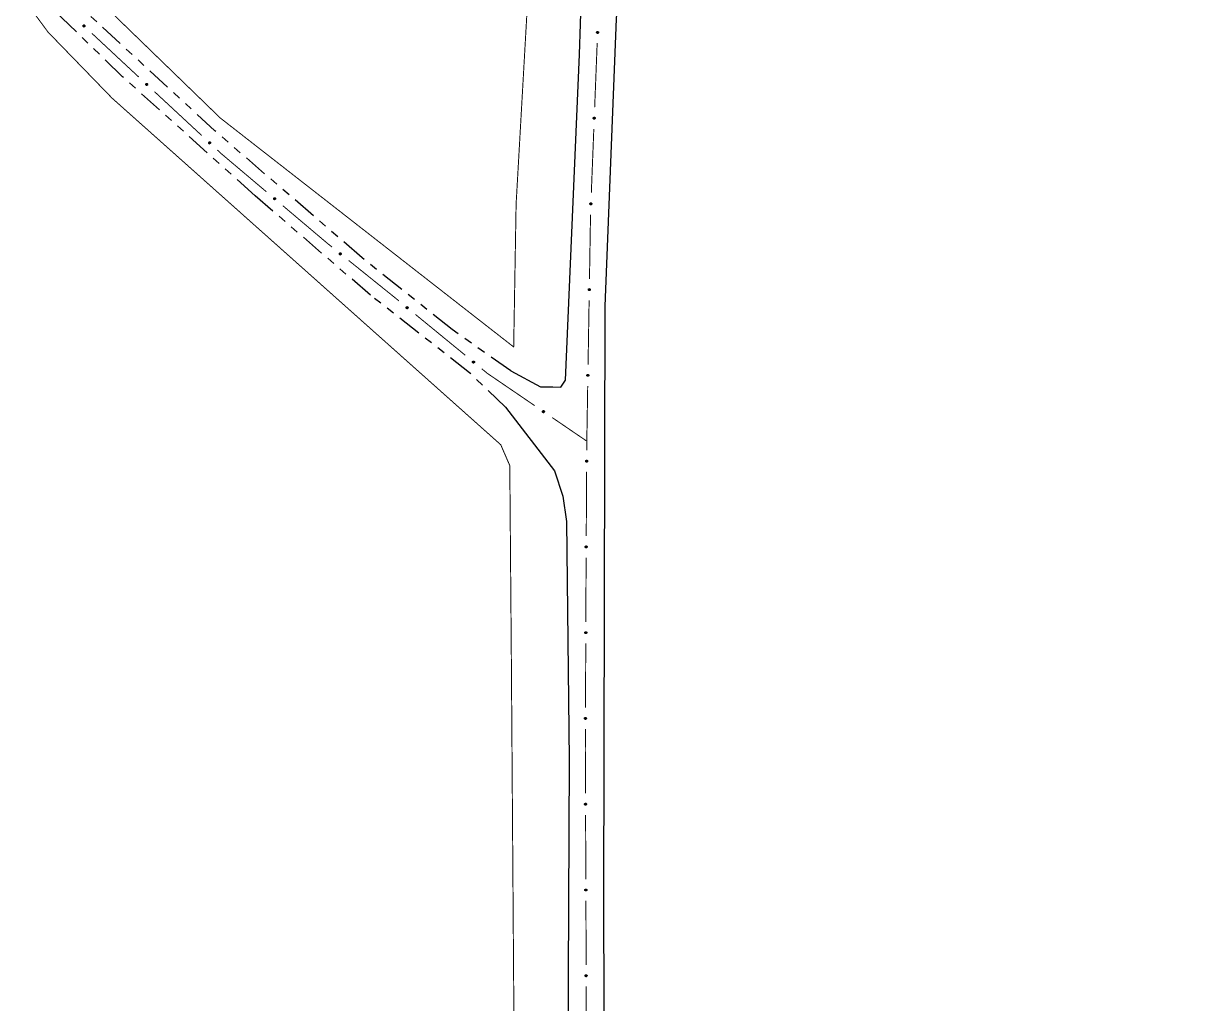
# Model space of a CAD drawing. Extents: x 210853 to 212686, y 4878863 to 4882037.
# Drawn here: x 211901.3 to 212121.4, y 4881451.7 to 4881634.5 of the extents above; entities that cross this region are included whole.
import ezdxf

# ---------------------------------------------------------------- set-up
doc = ezdxf.new("R2010")
doc.units = 0
doc.header["$LTSCALE"] = 1.5
doc.header["$MEASUREMENT"] = 0
doc.linetypes.add('TRACO_12', pattern=[2.5, 2, -0.5])
doc.linetypes.add('TRACO_25', pattern=[8, 3, -1, 1, -1, 1, -1])
for name, color, linetype in [('RU-QUADRA', 210, 'CONTINUOUS'), ('SV-EIXO-ROD-ESTR', 7, 'CONTINUOUS'), ('SV-EIXO-RUA-N-PAV', 6, 'CONTINUOUS'), ('SV-EST-MUNIC-PAV', 20, 'CONTINUOUS'), ('SV-RUA-NAO-PAV', 7, 'CONTINUOUS')]:
    doc.layers.add(name, color=color, linetype=linetype)

msp = doc.modelspace()

# ---------------------------------------------------------------- linework, layer by layer
at = {"layer": 'RU-QUADRA', "linetype": 'TRACO_12', "const_width": 0.18, "flags": 128}
for points in [[(211938.040447, 4881616.841985), (211909.101371, 4881644.892549), (211896.298201, 4881661.302905), (211887.105166, 4881677.056229), (211855.795304, 4881743.918492), (211840.766985, 4881770.250646), (211829.042547, 4881782.413093), (211796.56134, 4881799.518787), (211787.859163, 4881804.118277), (211761.860916, 4881814.131941), (211757.982634, 4881816.19453), (211755.055815, 4881822.733661), (211755.337559, 4881829.649504), (211757.583675, 4881836.095755), (211763.075715, 4881844.567215), (211775.288366, 4881855.091444), (211804.913705, 4881880.424348), (211812.000153, 4881884.236307), (211824.112036, 4881885.859577), (211845.957851, 4881886.69156), (211868.894857, 4881883.853992), (211898.925783, 4881887.164488), (211958.538325, 4881901.314248), (211972.095915, 4881904.953767), (211989.691742, 4881909.176004), (211992.26994, 4881909.86503), (211996.289828, 4881910.929118), (211999.895903, 4881912.052322), (212003.501979, 4881912.879946), (212005.334575, 4881913.471106), (212007.403635, 4881914.062266), (212013.298885, 4881913.355358), (212024.140872, 4881915.950444), (212029.571646, 4881917.771086), (212037.499362, 4881919.898034), (212045.807998, 4881920.913495), (212053.749957, 4881921.983536), (212061.488613, 4881924.301042), (212070.563712, 4881926.120431), (212077.683885, 4881928.322658), (212080.735696, 4881929.919618), (212091.116892, 4881932.382088), (212099.871197, 4881936.966559), (212107.388792, 4881940.695444), (212113.680447, 4881943.198387), (212117.979208, 4881944.964322), (212124.416353, 4881944.864802), (212131.653379, 4881944.936138), (212143.358886, 4881944.833052), (212151.194314, 4881944.804189), (212159.379842, 4881944.617676), (212167.996692, 4881944.497136), (212178.323015, 4881945.238411), (212185.411437, 4881947.207371), (212196.45175, 4881951.257971), (212205.598484, 4881954.594343), (212213.02612, 4881959.832053), (212219.333807, 4881966.657159), (212222.929978, 4881973.84435), (212223.921172, 4881980.5812), (212223.655309, 4881986.066064), (212227.91974, 4881986.079402), (212234.069042, 4881983.585455), (212244.556935, 4881982.310761), (212250.825132, 4881982.194496), (212257.429529, 4881983.867298), (212265.120265, 4881985.882759), (212271.566442, 4881988.59768), (212277.914707, 4881990.905975), (212284.11828, 4881993.104514), (212290.172599, 4881993.791839), (212298.602956, 4881993.599746), (212305.391618, 4881993.445061), (212309.565581, 4881993.349954), (212317.717767, 4881992.253271), (212327.037966, 4881990.878771), (212335.390158, 4881990.612964), (212344.038101, 4881989.846575), (212354.244637, 4881989.846585), (212362.996925, 4881990.519828), (212369.704986, 4881990.855231), (212380.805092, 4881991.864331), (212387.278759, 4881992.54577), (212395.364504, 4881994.2303), (212403.648517, 4881995.555742), (212409.209712, 4881996.229827), (212414.234016, 4881997.234687), (212419.55734, 4881997.900103), (212425.514085, 4881998.892894), (212431.629303, 4881999.232628), (212439.515391, 4882001.289868), (212446.180024, 4882002.983756), (212454.613044, 4882004.415229), (212460.751302, 4882006.838383), (212466.495553, 4882008.026347), (212473.998055, 4882009.864243), (212480.225483, 4882011.394711), (212490.814665, 4882013.903973), (212491.936761, 4882008.063335), (212416.43767, 4881978.346072), (212323.307734, 4881941.758416), (212254.60891, 4881915.359829), (212185.145907, 4881886.129782), (212171.999832, 4881877.482863), (212151.666385, 4881862.777175), (212115.521942, 4881828.839499), (212052.713438, 4881768.919899), (212019.216186, 4881731.54824), (212008.048862, 4881712.035512), (211999.94218, 4881680.857631), (211996.245964, 4881654.552287), (211993.203097, 4881600.817897), (211992.748435, 4881574.13881)], [(211993.595317, 4881362.850405), (211993.20969, 4881390.443451), (211992.318228, 4881515.446825), (211992.021992, 4881552.014118), (211990.335073, 4881555.901034), (211917.849797, 4881620.552755), (211905.908396, 4881632.870849), (211888.168803, 4881656.969919), (211853.792007, 4881725.021629), (211838.879896, 4881754.274979), (211824.777307, 4881771.814509), (211807.39159, 4881783.4812), (211768.397056, 4881802.487556), (211764.903734, 4881803.187932), (211760.590833, 4881802.215605), (211755.955783, 4881800.147923), (211753.056957, 4881797.414236), (211749.663849, 4881788.89495), (211748.800435, 4881776.169663), (211750.708662, 4881758.883001), (211752.643088, 4881740.546158), (211752.62195, 4881718.655296), (211750.191037, 4881699.009959), (211744.154589, 4881672.666493), (211732.623528, 4881649.238605), (211733.868601, 4881645.711618), (211758.104763, 4881610.897926), (211808.05624, 4881520.495041), (211878.37206, 4881394.317101), (211881.952836, 4881387.996766), (211896.524163, 4881362.853875), (211925.657586, 4881312.584022), (211994.345879, 4881189.473295), (211996.019624, 4881189.382268), (211994.98566, 4881263.366221), (211994.00257, 4881333.709914)]]:
    msp.add_lwpolyline(points, close=True, dxfattribs=at)
at = {"layer": 'SV-EIXO-ROD-ESTR'}
for points in [[(212008.282824, 4881632.672087), (212008.249113, 4881632.707521), (212008.227385, 4881632.744868), (212008.218228, 4881632.781234), (212008.218516, 4881632.815479), (212008.222756, 4881632.85048), (212008.234817, 4881632.884825), (212008.256647, 4881632.919979), (212008.291954, 4881632.954046), (212008.331676, 4881632.97379), (212008.366848, 4881632.984674), (212008.402573, 4881632.98643), (212008.436506, 4881632.981741), (212008.471768, 4881632.968033), (212008.507177, 4881632.945563), (212008.540574, 4881632.909231), (212008.561624, 4881632.872471), (212008.569557, 4881632.837064), (212008.571095, 4881632.801137), (212008.566338, 4881632.765455), (212008.554304, 4881632.731809), (212008.531616, 4881632.696198), (212008.495319, 4881632.663711), (212008.458895, 4881632.642298), (212008.423609, 4881632.633869), (212008.388204, 4881632.633152), (212008.353047, 4881632.636978), (212008.318017, 4881632.647664), (212008.282824, 4881632.672087)], [(212007.657895, 4881616.684296), (212007.624183, 4881616.71973), (212007.602455, 4881616.757077), (212007.593298, 4881616.793443), (212007.593586, 4881616.827687), (212007.597826, 4881616.862689), (212007.609887, 4881616.897034), (212007.631717, 4881616.932188), (212007.667024, 4881616.966255), (212007.706746, 4881616.985998), (212007.741918, 4881616.996883), (212007.777644, 4881616.998639), (212007.811576, 4881616.99395), (212007.846838, 4881616.980242), (212007.882247, 4881616.957772), (212007.915644, 4881616.92144), (212007.936694, 4881616.88468), (212007.944627, 4881616.849273), (212007.946165, 4881616.813345), (212007.941408, 4881616.777664), (212007.929374, 4881616.744018), (212007.906686, 4881616.708407), (212007.87039, 4881616.67592), (212007.833965, 4881616.654507), (212007.798679, 4881616.646078), (212007.763274, 4881616.645361), (212007.728117, 4881616.649187), (212007.693087, 4881616.659873), (212007.657895, 4881616.684296)], [(212007.032965, 4881600.696505), (212006.999253, 4881600.731939), (212006.977525, 4881600.769286), (212006.968368, 4881600.805652), (212006.968656, 4881600.839896), (212006.972896, 4881600.874898), (212006.984957, 4881600.909243), (212007.006787, 4881600.944397), (212007.042094, 4881600.978464), (212007.081816, 4881600.998207), (212007.116988, 4881601.009092), (212007.152714, 4881601.010848), (212007.186646, 4881601.006159), (212007.221908, 4881600.992451), (212007.257317, 4881600.969981), (212007.290714, 4881600.933649), (212007.311764, 4881600.896889), (212007.319697, 4881600.861482), (212007.321235, 4881600.825554), (212007.316478, 4881600.789873), (212007.304444, 4881600.756227), (212007.281756, 4881600.720616), (212007.24546, 4881600.688129), (212007.209035, 4881600.666716), (212007.173749, 4881600.658287), (212007.138344, 4881600.65757), (212007.103187, 4881600.661396), (212007.068158, 4881600.672082), (212007.032965, 4881600.696505)], [(212006.738744, 4881584.697041), (212006.704239, 4881584.731703), (212006.681672, 4881584.768549), (212006.671695, 4881584.804698), (212006.671208, 4881584.838941), (212006.674655, 4881584.874029), (212006.685936, 4881584.908638), (212006.706965, 4881584.944277), (212006.741493, 4881584.979134), (212006.780758, 4881584.999771), (212006.815674, 4881585.011449), (212006.851351, 4881585.014012), (212006.885381, 4881585.010092), (212006.920944, 4881584.997185), (212006.956853, 4881584.975522), (212006.991062, 4881584.939955), (212007.012939, 4881584.90368), (212007.021671, 4881584.868462), (212007.024021, 4881584.832578), (212007.020072, 4881584.796798), (212007.008803, 4881584.762889), (212006.986926, 4881584.726774), (212006.951374, 4881584.693474), (212006.915443, 4881584.671242), (212006.880357, 4881584.662018), (212006.844977, 4881584.660499), (212006.809742, 4881584.663529), (212006.77448, 4881584.67342), (212006.738744, 4881584.697041)], [(212006.475621, 4881568.699205), (212006.441117, 4881568.733867), (212006.418549, 4881568.770713), (212006.408573, 4881568.806862), (212006.408086, 4881568.841105), (212006.411533, 4881568.876193), (212006.422814, 4881568.910802), (212006.443843, 4881568.946441), (212006.478371, 4881568.981298), (212006.517635, 4881569.001935), (212006.552552, 4881569.013612), (212006.588229, 4881569.016176), (212006.622259, 4881569.012256), (212006.657822, 4881568.999349), (212006.69373, 4881568.977686), (212006.72794, 4881568.942118), (212006.749816, 4881568.905844), (212006.758548, 4881568.870625), (212006.760899, 4881568.834742), (212006.75695, 4881568.798962), (212006.745681, 4881568.765053), (212006.723804, 4881568.728938), (212006.688251, 4881568.695638), (212006.652321, 4881568.673406), (212006.617234, 4881568.664181), (212006.581855, 4881568.662663), (212006.54662, 4881568.665693), (212006.511358, 4881568.675584), (212006.475621, 4881568.699205)], [(212006.255995, 4881552.699746), (212006.221136, 4881552.734052), (212006.198191, 4881552.770664), (212006.187843, 4881552.806708), (212006.187005, 4881552.840944), (212006.190092, 4881552.876066), (212006.201016, 4881552.910789), (212006.221678, 4881552.946642), (212006.255846, 4881552.981852), (212006.294897, 4881553.002891), (212006.329691, 4881553.014927), (212006.36534, 4881553.017857), (212006.399409, 4881553.014286), (212006.435102, 4881553.001746), (212006.471231, 4881552.980452), (212006.505805, 4881552.945238), (212006.528053, 4881552.90919), (212006.537146, 4881552.874064), (212006.539865, 4881552.838206), (212006.536283, 4881552.802388), (212006.525363, 4881552.768364), (212006.503859, 4881552.732026), (212006.46865, 4881552.698363), (212006.43295, 4881552.675763), (212006.39796, 4881552.666179), (212006.362598, 4881552.664297), (212006.327334, 4881552.666965), (212006.291972, 4881552.676493), (212006.255995, 4881552.699746)], [(212006.157231, 4881536.700051), (212006.122372, 4881536.734356), (212006.099428, 4881536.770969), (212006.08908, 4881536.807013), (212006.088241, 4881536.841249), (212006.091328, 4881536.876371), (212006.102253, 4881536.911094), (212006.122914, 4881536.946947), (212006.157082, 4881536.982157), (212006.196133, 4881537.003196), (212006.230928, 4881537.015232), (212006.266577, 4881537.018162), (212006.300645, 4881537.014591), (212006.336339, 4881537.002051), (212006.372468, 4881536.980757), (212006.407041, 4881536.945543), (212006.429289, 4881536.909495), (212006.438382, 4881536.874368), (212006.441101, 4881536.838511), (212006.43752, 4881536.802692), (212006.4266, 4881536.768669), (212006.405095, 4881536.732331), (212006.369887, 4881536.698668), (212006.334186, 4881536.676068), (212006.299196, 4881536.666484), (212006.263834, 4881536.664602), (212006.22857, 4881536.66727), (212006.193208, 4881536.676798), (212006.157231, 4881536.700051)], [(212006.088766, 4881520.699958), (212006.053831, 4881520.734186), (212006.030805, 4881520.770747), (212006.020378, 4881520.806769), (212006.019463, 4881520.841003), (212006.022472, 4881520.876131), (212006.033319, 4881520.910878), (212006.053901, 4881520.946777), (212006.087991, 4881520.982063), (212006.126995, 4881521.003189), (212006.161763, 4881521.015302), (212006.197405, 4881521.018311), (212006.231482, 4881521.014816), (212006.267203, 4881521.002355), (212006.303379, 4881520.981141), (212006.33803, 4881520.946004), (212006.360358, 4881520.910006), (212006.36953, 4881520.874899), (212006.372328, 4881520.839048), (212006.368826, 4881520.803221), (212006.357982, 4881520.769174), (212006.336558, 4881520.732788), (212006.301424, 4881520.699047), (212006.265774, 4881520.676368), (212006.230806, 4881520.666706), (212006.195448, 4881520.664746), (212006.160178, 4881520.667335), (212006.124795, 4881520.676785), (212006.088766, 4881520.699958)], [(212006.025525, 4881504.700083), (212005.99059, 4881504.734311), (212005.967565, 4881504.770872), (212005.957137, 4881504.806894), (212005.956222, 4881504.841128), (212005.959231, 4881504.876256), (212005.970079, 4881504.911003), (212005.990661, 4881504.946902), (212006.02475, 4881504.982188), (212006.063754, 4881505.003314), (212006.098522, 4881505.015426), (212006.134165, 4881505.018436), (212006.168241, 4881505.014941), (212006.203962, 4881505.00248), (212006.240138, 4881504.981266), (212006.27479, 4881504.946129), (212006.297118, 4881504.910131), (212006.306289, 4881504.875024), (212006.309087, 4881504.839173), (212006.305586, 4881504.803346), (212006.294741, 4881504.769299), (212006.273317, 4881504.732913), (212006.238183, 4881504.699172), (212006.202534, 4881504.676493), (212006.167565, 4881504.666831), (212006.132207, 4881504.664871), (212006.096937, 4881504.66746), (212006.061554, 4881504.67691), (212006.025525, 4881504.700083)], [(212006.042123, 4881488.699352), (212006.006925, 4881488.73331), (212005.983619, 4881488.769693), (212005.972914, 4881488.805633), (212005.971736, 4881488.839859), (212005.974474, 4881488.87501), (212005.985054, 4881488.90984), (212006.005359, 4881488.945896), (212006.039176, 4881488.981443), (212006.078016, 4881489.002868), (212006.11269, 4881489.015248), (212006.148308, 4881489.018532), (212006.18241, 4881489.0153), (212006.218226, 4881489.003114), (212006.254565, 4881488.98218), (212006.289486, 4881488.94731), (212006.31209, 4881488.911484), (212006.321531, 4881488.87645), (212006.324605, 4881488.840621), (212006.32138, 4881488.804769), (212006.310797, 4881488.770639), (212006.289654, 4881488.734089), (212006.254781, 4881488.700078), (212006.219307, 4881488.677125), (212006.184414, 4881488.667195), (212006.149072, 4881488.664962), (212006.113783, 4881488.66728), (212006.078329, 4881488.676457), (212006.042123, 4881488.699352)], [(212006.102047, 4881472.699464), (212006.06685, 4881472.733423), (212006.043543, 4881472.769805), (212006.032839, 4881472.805746), (212006.03166, 4881472.839971), (212006.034399, 4881472.875122), (212006.044978, 4881472.909952), (212006.065284, 4881472.946008), (212006.099101, 4881472.981555), (212006.137941, 4881473.002981), (212006.172615, 4881473.015361), (212006.208232, 4881473.018644), (212006.242335, 4881473.015412), (212006.278151, 4881473.003226), (212006.314489, 4881472.982292), (212006.34941, 4881472.947422), (212006.372015, 4881472.911597), (212006.381456, 4881472.876562), (212006.38453, 4881472.840733), (212006.381304, 4881472.804881), (212006.370722, 4881472.770751), (212006.349579, 4881472.734201), (212006.314706, 4881472.700191), (212006.279232, 4881472.677238), (212006.244339, 4881472.667307), (212006.208997, 4881472.665074), (212006.173708, 4881472.667392), (212006.138253, 4881472.67657), (212006.102047, 4881472.699464)], [(212006.142707, 4881456.699953), (212006.107637, 4881456.734043), (212006.084467, 4881456.770513), (212006.073897, 4881456.806493), (212006.072847, 4881456.840723), (212006.075717, 4881456.875863), (212006.086427, 4881456.910653), (212006.106867, 4881456.946633), (212006.140817, 4881456.982053), (212006.179737, 4881457.003333), (212006.214457, 4881457.015583), (212006.250087, 4881457.018733), (212006.284177, 4881457.015373), (212006.319947, 4881457.003053), (212006.356207, 4881456.981983), (212006.390997, 4881456.946983), (212006.413467, 4881456.911073), (212006.422777, 4881456.876003), (212006.425717, 4881456.840163), (212006.422357, 4881456.804323), (212006.411647, 4881456.770233), (212006.390367, 4881456.733763), (212006.355367, 4881456.699883), (212006.319807, 4881456.677063), (212006.284877, 4881456.667263), (212006.249527, 4881456.665163), (212006.214247, 4881456.667613), (212006.178827, 4881456.676923), (212006.142707, 4881456.699953)]]:
    msp.add_lwpolyline(points, close=True, dxfattribs=at)
for points in [[(212008.249113, 4881632.707521), (212008.234817, 4881632.884825)], [(212008.265246, 4881632.692134), (212008.245864, 4881632.894996)], [(212008.282824, 4881632.672087), (212008.256647, 4881632.919979)], [(212008.302251, 4881632.660646), (212008.276043, 4881632.933417)], [(212008.318017, 4881632.647664), (212008.291954, 4881632.954046)], [(212008.335858, 4881632.647042), (212008.311195, 4881632.959355)], [(212008.353047, 4881632.636978), (212008.331676, 4881632.97379)], [(212008.369679, 4881632.638892), (212008.347286, 4881632.974331)], [(212008.388204, 4881632.633152), (212008.366848, 4881632.984674)], [(212008.406439, 4881632.63609), (212008.387253, 4881632.983693)], [(212008.423609, 4881632.633869), (212008.402573, 4881632.98643)], [(212008.442156, 4881632.641521), (212008.419923, 4881632.98105)], [(212008.458895, 4881632.642298), (212008.436506, 4881632.981741)], [(212008.478193, 4881632.655134), (212008.455001, 4881632.97012)], [(212008.495319, 4881632.663711), (212008.471768, 4881632.968033)], [(212008.512089, 4881632.683851), (212008.489865, 4881632.953736)], [(212008.531616, 4881632.696198), (212008.507177, 4881632.945563)], [(212008.540798, 4881632.7196), (212008.524036, 4881632.919627)], [(212008.554304, 4881632.731809), (212008.540574, 4881632.909231)], [(212008.559855, 4881632.752994), (212008.551337, 4881632.884421)], [(212008.566338, 4881632.765455), (212008.561624, 4881632.872471)], [(212008.227385, 4881632.744868), (212008.222756, 4881632.85048)], [(212008.236635, 4881632.728758), (212008.229427, 4881632.858768)], [(212007.602455, 4881616.757077), (212007.597826, 4881616.862689)], [(212007.611705, 4881616.740966), (212007.604497, 4881616.870977)], [(212007.624183, 4881616.71973), (212007.609887, 4881616.897034)], [(212007.640316, 4881616.704343), (212007.620934, 4881616.907205)], [(212007.657895, 4881616.684296), (212007.631717, 4881616.932188)], [(212007.677321, 4881616.672855), (212007.651113, 4881616.945626)], [(212007.693087, 4881616.659873), (212007.667024, 4881616.966255)], [(212007.710928, 4881616.659251), (212007.686266, 4881616.971564)], [(212007.728117, 4881616.649187), (212007.706746, 4881616.985998)], [(212007.744749, 4881616.651101), (212007.722356, 4881616.98654)], [(212007.763274, 4881616.645361), (212007.741918, 4881616.996883)], [(212007.781509, 4881616.648299), (212007.762323, 4881616.995902)], [(212007.798679, 4881616.646078), (212007.777644, 4881616.998639)], [(212007.817226, 4881616.65373), (212007.794993, 4881616.993259)], [(212007.833965, 4881616.654507), (212007.811576, 4881616.99395)], [(212007.853263, 4881616.667343), (212007.830071, 4881616.982329)], [(212007.87039, 4881616.67592), (212007.846838, 4881616.980242)], [(212007.887159, 4881616.69606), (212007.864935, 4881616.965945)], [(212007.906686, 4881616.708407), (212007.882247, 4881616.957772)], [(212007.915868, 4881616.731808), (212007.899106, 4881616.931836)], [(212007.929374, 4881616.744018), (212007.915644, 4881616.92144)], [(212007.934925, 4881616.765203), (212007.926407, 4881616.89663)], [(212007.941408, 4881616.777664), (212007.936694, 4881616.88468)], [(212006.977525, 4881600.769286), (212006.972896, 4881600.874898)], [(212006.986775, 4881600.753175), (212006.979567, 4881600.883186)], [(212006.999253, 4881600.731939), (212006.984957, 4881600.909243)], [(212007.015386, 4881600.716552), (212006.996004, 4881600.919414)], [(212007.032965, 4881600.696505), (212007.006787, 4881600.944397)], [(212007.052391, 4881600.685064), (212007.026183, 4881600.957835)], [(212007.068158, 4881600.672082), (212007.042094, 4881600.978464)], [(212007.085998, 4881600.67146), (212007.061336, 4881600.983772)], [(212007.103187, 4881600.661396), (212007.081816, 4881600.998207)], [(212007.119819, 4881600.66331), (212007.097426, 4881600.998749)], [(212007.138344, 4881600.65757), (212007.116988, 4881601.009092)], [(212007.156579, 4881600.660508), (212007.137393, 4881601.008111)], [(212007.173749, 4881600.658287), (212007.152714, 4881601.010848)], [(212007.192296, 4881600.665939), (212007.170063, 4881601.005468)], [(212007.209035, 4881600.666716), (212007.186646, 4881601.006159)], [(212007.228333, 4881600.679552), (212007.205141, 4881600.994538)], [(212007.24546, 4881600.688129), (212007.221908, 4881600.992451)], [(212007.262229, 4881600.708269), (212007.240005, 4881600.978154)], [(212007.281756, 4881600.720616), (212007.257317, 4881600.969981)], [(212007.290938, 4881600.744017), (212007.274176, 4881600.944045)], [(212007.304444, 4881600.756227), (212007.290714, 4881600.933649)], [(212007.309996, 4881600.777412), (212007.301477, 4881600.908839)], [(212007.316478, 4881600.789873), (212007.311764, 4881600.896889)], [(212006.681672, 4881584.768549), (212006.674655, 4881584.874029)], [(212006.691284, 4881584.752652), (212006.681137, 4881584.882466)], [(212006.704239, 4881584.731703), (212006.685936, 4881584.908638)], [(212006.720716, 4881584.716686), (212006.69675, 4881584.919056)], [(212006.738744, 4881584.697041), (212006.706965, 4881584.944277)], [(212006.758424, 4881584.686042), (212006.726052, 4881584.958151)], [(212006.77448, 4881584.67342), (212006.741493, 4881584.979134)], [(212006.79233, 4881584.673202), (212006.760609, 4881584.984877)], [(212006.809742, 4881584.663529), (212006.780758, 4881584.999771)], [(212006.826326, 4881584.665819), (212006.796351, 4881585.000665)], [(212006.844977, 4881584.660499), (212006.815674, 4881585.011449)], [(212006.863141, 4881584.663849), (212006.836097, 4881585.010929)], [(212006.880357, 4881584.662018), (212006.851351, 4881585.014012)], [(212006.898726, 4881584.670087), (212006.868818, 4881585.009026)], [(212006.915443, 4881584.671242), (212006.885381, 4881585.010092)], [(212006.934446, 4881584.684511), (212006.904134, 4881584.998893)], [(212006.951374, 4881584.693474), (212006.920944, 4881584.997185)], [(212006.967683, 4881584.713988), (212006.93936, 4881584.983301)], [(212006.986926, 4881584.726774), (212006.956853, 4881584.975522)], [(212006.995576, 4881584.750377), (212006.974294, 4881584.949974)], [(212007.008803, 4881584.762889), (212006.991062, 4881584.939955)], [(212007.013873, 4881584.784193), (212007.002384, 4881584.915394)], [(212007.020072, 4881584.796798), (212007.012939, 4881584.90368)], [(212006.418549, 4881568.770713), (212006.411533, 4881568.876193)], [(212006.428161, 4881568.754816), (212006.418014, 4881568.88463)], [(212006.441117, 4881568.733867), (212006.422814, 4881568.910802)], [(212006.457593, 4881568.718849), (212006.433628, 4881568.92122)], [(212006.475621, 4881568.699205), (212006.443843, 4881568.946441)], [(212006.495301, 4881568.688206), (212006.46293, 4881568.960315)], [(212006.511358, 4881568.675584), (212006.478371, 4881568.981298)], [(212006.529208, 4881568.675365), (212006.497487, 4881568.98704)], [(212006.54662, 4881568.665693), (212006.517635, 4881569.001935)], [(212006.563204, 4881568.667983), (212006.533229, 4881569.002829)], [(212006.581855, 4881568.662663), (212006.552552, 4881569.013612)], [(212006.600019, 4881568.666013), (212006.572974, 4881569.013093)], [(212006.617234, 4881568.664181), (212006.588229, 4881569.016176)], [(212006.635604, 4881568.672251), (212006.605696, 4881569.01119)], [(212006.652321, 4881568.673406), (212006.622259, 4881569.012256)], [(212006.671323, 4881568.686675), (212006.641012, 4881569.001056)], [(212006.688251, 4881568.695638), (212006.657822, 4881568.999349)], [(212006.704561, 4881568.716152), (212006.676238, 4881568.985465)], [(212006.723804, 4881568.728938), (212006.69373, 4881568.977686)], [(212006.732454, 4881568.75254), (212006.711172, 4881568.952138)], [(212006.745681, 4881568.765053), (212006.72794, 4881568.942118)], [(212006.750751, 4881568.786357), (212006.739262, 4881568.917558)], [(212006.75695, 4881568.798962), (212006.749816, 4881568.905844)], [(212006.198191, 4881552.770664), (212006.190092, 4881552.876066)], [(212006.207966, 4881552.754866), (212006.196486, 4881552.884569)], [(212006.221136, 4881552.734052), (212006.201016, 4881552.910789)], [(212006.237766, 4881552.719204), (212006.211723, 4881552.921318)], [(212006.255995, 4881552.699746), (212006.221678, 4881552.946642)], [(212006.275787, 4881552.688949), (212006.240621, 4881552.960711)], [(212006.291972, 4881552.676493), (212006.255846, 4881552.981852)], [(212006.309823, 4881552.676458), (212006.274902, 4881552.987791)], [(212006.327334, 4881552.666965), (212006.294897, 4881553.002891)], [(212006.343893, 4881552.669425), (212006.31048, 4881553.003946)], [(212006.362598, 4881552.664297), (212006.329691, 4881553.014927)], [(212006.380726, 4881552.667833), (212006.350118, 4881553.014617)], [(212006.39796, 4881552.666179), (212006.36534, 4881553.017857)], [(212006.416245, 4881552.674437), (212006.382857, 4881553.013051)], [(212006.43295, 4881552.675763), (212006.399409, 4881553.014286)], [(212006.451815, 4881552.689227), (212006.418275, 4881553.00328)], [(212006.46865, 4881552.698363), (212006.435102, 4881553.001746)], [(212006.484748, 4881552.719044), (212006.45366, 4881552.988052)], [(212006.503859, 4881552.732026), (212006.471231, 4881552.980452)], [(212006.512266, 4881552.755717), (212006.488934, 4881552.955085)], [(212006.525363, 4881552.768364), (212006.505805, 4881552.945238)], [(212006.530215, 4881552.78972), (212006.517378, 4881552.920796)], [(212006.536283, 4881552.802388), (212006.528053, 4881552.90919)], [(212006.099428, 4881536.770969), (212006.091328, 4881536.876371)], [(212006.109203, 4881536.755171), (212006.097722, 4881536.884874)], [(212006.122372, 4881536.734356), (212006.102253, 4881536.911094)], [(212006.139002, 4881536.719509), (212006.112959, 4881536.921623)], [(212006.157231, 4881536.700051), (212006.122914, 4881536.946947)], [(212006.177023, 4881536.689254), (212006.141858, 4881536.961016)], [(212006.193208, 4881536.676798), (212006.157082, 4881536.982157)], [(212006.21106, 4881536.676763), (212006.176139, 4881536.988095)], [(212006.22857, 4881536.66727), (212006.196133, 4881537.003196)], [(212006.24513, 4881536.66973), (212006.211717, 4881537.00425)], [(212006.263834, 4881536.664602), (212006.230928, 4881537.015232)], [(212006.281963, 4881536.668138), (212006.251354, 4881537.014922)], [(212006.299196, 4881536.666484), (212006.266577, 4881537.018162)], [(212006.317482, 4881536.674741), (212006.284094, 4881537.013356)], [(212006.334186, 4881536.676068), (212006.300645, 4881537.014591)], [(212006.353051, 4881536.689532), (212006.319512, 4881537.003585)], [(212006.369887, 4881536.698668), (212006.336339, 4881537.002051)], [(212006.385985, 4881536.719349), (212006.354896, 4881536.988357)], [(212006.405095, 4881536.732331), (212006.372468, 4881536.980757)], [(212006.413502, 4881536.756022), (212006.390171, 4881536.95539)], [(212006.4266, 4881536.768669), (212006.407041, 4881536.945543)], [(212006.431451, 4881536.790025), (212006.418615, 4881536.9211)], [(212006.43752, 4881536.802692), (212006.429289, 4881536.909495)], [(212006.030805, 4881520.770747), (212006.022472, 4881520.876131)], [(212006.040615, 4881520.754971), (212006.028847, 4881520.884648)], [(212006.053831, 4881520.734186), (212006.033319, 4881520.910878)], [(212006.070494, 4881520.719375), (212006.044002, 4881520.921431)], [(212006.088766, 4881520.699958), (212006.053901, 4881520.946777)], [(212006.108582, 4881520.689205), (212006.072813, 4881520.960888)], [(212006.124795, 4881520.676785), (212006.087991, 4881520.982063)], [(212006.142646, 4881520.676789), (212006.107034, 4881520.988044)], [(212006.160178, 4881520.667335), (212006.126995, 4881521.003189)], [(212006.176732, 4881520.669832), (212006.142576, 4881521.004278)], [(212006.195448, 4881520.664746), (212006.161763, 4881521.015302)], [(212006.213568, 4881520.668322), (212006.18219, 4881521.015037)], [(212006.230806, 4881520.666706), (212006.197405, 4881521.018311)], [(212006.249073, 4881520.675004), (212006.214933, 4881521.013543)], [(212006.265774, 4881520.676368), (212006.231482, 4881521.014816)], [(212006.284609, 4881520.689874), (212006.250373, 4881521.003852)], [(212006.301424, 4881520.699047), (212006.267203, 4881521.002355)], [(212006.317476, 4881520.719764), (212006.285791, 4881520.988702)], [(212006.336558, 4881520.732788), (212006.303379, 4881520.981141)], [(212006.344912, 4881520.756497), (212006.321138, 4881520.955813)], [(212006.357982, 4881520.769174), (212006.33803, 4881520.946004)], [(212006.362786, 4881520.79054), (212006.349658, 4881520.921587)], [(212006.368826, 4881520.803221), (212006.360358, 4881520.910006)], [(212005.967565, 4881504.770872), (212005.959231, 4881504.876256)], [(212005.977375, 4881504.755096), (212005.965606, 4881504.884773)], [(212005.99059, 4881504.734311), (212005.970079, 4881504.911003)], [(212006.007254, 4881504.7195), (212005.980762, 4881504.921556)], [(212006.025525, 4881504.700083), (212005.990661, 4881504.946902)], [(212006.045341, 4881504.68933), (212006.009573, 4881504.961013)], [(212006.061554, 4881504.67691), (212006.02475, 4881504.982188)], [(212006.079406, 4881504.676914), (212006.043793, 4881504.988169)], [(212006.096937, 4881504.66746), (212006.063754, 4881505.003314)], [(212006.113491, 4881504.669957), (212006.079335, 4881505.004403)], [(212006.132207, 4881504.664871), (212006.098522, 4881505.015426)], [(212006.150328, 4881504.668447), (212006.118949, 4881505.015162)], [(212006.167565, 4881504.666831), (212006.134165, 4881505.018436)], [(212006.185832, 4881504.675129), (212006.151692, 4881505.013668)], [(212006.202534, 4881504.676493), (212006.168241, 4881505.014941)], [(212006.221369, 4881504.689999), (212006.187132, 4881505.003977)], [(212006.238183, 4881504.699172), (212006.203962, 4881505.00248)], [(212006.254236, 4881504.719888), (212006.22255, 4881504.988827)], [(212006.273317, 4881504.732913), (212006.240138, 4881504.981266)], [(212006.281672, 4881504.756622), (212006.257898, 4881504.955938)], [(212006.294741, 4881504.769299), (212006.27479, 4881504.946129)], [(212006.299545, 4881504.790665), (212006.286418, 4881504.921712)], [(212006.305586, 4881504.803346), (212006.297118, 4881504.910131)], [(212005.983619, 4881488.769693), (212005.974474, 4881488.87501)], [(212005.99355, 4881488.753993), (212005.980784, 4881488.883576)], [(212006.006925, 4881488.73331), (212005.985054, 4881488.90984)], [(212006.023702, 4881488.718628), (212005.995655, 4881488.920474)], [(212006.042123, 4881488.699352), (212006.005359, 4881488.945896)], [(212006.062021, 4881488.688752), (212006.024162, 4881488.960152)], [(212006.078329, 4881488.676457), (212006.039176, 4881488.981443)], [(212006.096179, 4881488.676599), (212006.058172, 4881488.98757)], [(212006.113783, 4881488.66728), (212006.078016, 4881489.002868)], [(212006.130318, 4881488.669904), (212006.093588, 4881489.004077)], [(212006.149072, 4881488.664962), (212006.11269, 4881489.015248)], [(212006.167165, 4881488.668678), (212006.133118, 4881489.015141)], [(212006.184414, 4881488.667195), (212006.148308, 4881489.018532)], [(212006.202617, 4881488.675633), (212006.165872, 4881489.0139)], [(212006.219307, 4881488.677125), (212006.18241, 4881489.0153)], [(212006.238038, 4881488.690776), (212006.201385, 4881489.004481)], [(212006.254781, 4881488.700078), (212006.218226, 4881489.003114)], [(212006.270674, 4881488.720918), (212006.236918, 4881488.989604)], [(212006.289654, 4881488.734089), (212006.254565, 4881488.98218)], [(212006.297826, 4881488.757862), (212006.272518, 4881488.956989)], [(212006.310797, 4881488.770639), (212006.289486, 4881488.94731)], [(212006.315437, 4881488.792041), (212006.301301, 4881488.922983)], [(212006.32138, 4881488.804769), (212006.31209, 4881488.911484)], [(212006.043543, 4881472.769805), (212006.034399, 4881472.875122)], [(212006.053474, 4881472.754105), (212006.040708, 4881472.883688)], [(212006.06685, 4881472.733423), (212006.044978, 4881472.909952)], [(212006.083627, 4881472.71874), (212006.05558, 4881472.920586)], [(212006.102047, 4881472.699464), (212006.065284, 4881472.946008)], [(212006.121945, 4881472.688864), (212006.084086, 4881472.960264)], [(212006.138253, 4881472.67657), (212006.099101, 4881472.981555)], [(212006.156104, 4881472.676711), (212006.118097, 4881472.987682)], [(212006.173708, 4881472.667392), (212006.137941, 4881473.002981)], [(212006.190243, 4881472.670017), (212006.153513, 4881473.004189)], [(212006.208997, 4881472.665074), (212006.172615, 4881473.015361)], [(212006.227089, 4881472.66879), (212006.193043, 4881473.015254)], [(212006.244339, 4881472.667307), (212006.208232, 4881473.018644)], [(212006.262541, 4881472.675746), (212006.225797, 4881473.014012)], [(212006.279232, 4881472.677238), (212006.242335, 4881473.015412)], [(212006.297962, 4881472.690888), (212006.26131, 4881473.004593)], [(212006.314706, 4881472.700191), (212006.278151, 4881473.003226)], [(212006.330598, 4881472.72103), (212006.296843, 4881472.989716)], [(212006.349579, 4881472.734201), (212006.314489, 4881472.982292)], [(212006.357751, 4881472.757974), (212006.332443, 4881472.957101)], [(212006.370722, 4881472.770751), (212006.34941, 4881472.947422)], [(212006.375361, 4881472.792153), (212006.361226, 4881472.923095)], [(212006.381304, 4881472.804881), (212006.372015, 4881472.911597)], [(212006.084467, 4881456.770513), (212006.075717, 4881456.875863)], [(212006.094339, 4881456.754775), (212006.082059, 4881456.884405)], [(212006.107637, 4881456.734043), (212006.086427, 4881456.910653)], [(212006.124359, 4881456.719298), (212006.097068, 4881456.921247)], [(212006.142707, 4881456.699953), (212006.106867, 4881456.946633)], [(212006.162565, 4881456.689278), (212006.125723, 4881456.960818)], [(212006.178827, 4881456.676923), (212006.140817, 4881456.982053)], [(212006.196679, 4881456.676998), (212006.159836, 4881456.988109)], [(212006.214247, 4881456.667613), (212006.179737, 4881457.003333)], [(212006.230792, 4881456.670175), (212006.195314, 4881457.004483)], [(212006.249527, 4881456.665163), (212006.214457, 4881457.015583)], [(212006.267634, 4881456.66881), (212006.234885, 4881457.015399)], [(212006.284877, 4881456.667263), (212006.250087, 4881457.018733)], [(212006.303111, 4881456.675633), (212006.267634, 4881457.014035)], [(212006.319807, 4881456.677063), (212006.284177, 4881457.015373)], [(212006.338589, 4881456.690643), (212006.303111, 4881457.004483)], [(212006.355367, 4881456.699883), (212006.319947, 4881457.003053)], [(212006.371337, 4881456.720662), (212006.338589, 4881456.989473)], [(212006.390367, 4881456.733763), (212006.356207, 4881456.981983)], [(212006.398628, 4881456.757504), (212006.374066, 4881456.956725)], [(212006.411647, 4881456.770233), (212006.390997, 4881456.946983)], [(212006.416367, 4881456.791617), (212006.402721, 4881456.922612)], [(212006.422357, 4881456.804323), (212006.413467, 4881456.911073)]]:
    msp.add_lwpolyline(points, dxfattribs=at)
at = {"layer": 'SV-EIXO-ROD-ESTR', "const_width": 0.18}
for points in [[(212007.851619, 4881618.822042), (212008.320317, 4881630.812885)], [(212007.226689, 4881602.83425), (212007.695387, 4881614.825094)], [(212006.884062, 4881586.838622), (212007.081404, 4881598.836999)], [(212006.62094, 4881570.840785), (212006.818282, 4881582.839162)], [(212006.392217, 4881556.934446), (212006.555159, 4881566.841326)], [(212006.379305, 4881554.842706), (212006.391651, 4881556.842668)], [(212006.391651, 4881556.842668), (212006.392217, 4881556.934446)], [(212006.280542, 4881538.843011), (212006.354614, 4881550.842782)], [(212006.207319, 4881522.843186), (212006.250797, 4881533.8431)], [(212006.250797, 4881533.8431), (212006.252788, 4881534.34685)], [(212006.252788, 4881534.34685), (212006.255851, 4881534.843087)], [(212006.144078, 4881506.843311), (212006.191509, 4881518.843217)], [(212006.113358, 4881499.07116), (212006.128268, 4881502.843342)], [(212006.114211, 4881498.843374), (212006.113358, 4881499.07116)], [(212006.144174, 4881490.84343), (212006.114211, 4881498.843374)], [(212006.204098, 4881474.843542), (212006.159155, 4881486.843458)], [(212006.252788, 4881461.843455), (212006.219079, 4881470.84357)], [(212006.252788, 4881460.843633), (212006.252788, 4881461.843455)], [(212006.252788, 4881458.843633), (212006.252788, 4881460.843633)], [(212006.252788, 4881442.843633), (212006.252788, 4881454.843633)]]:
    msp.add_lwpolyline(points, dxfattribs=at)
at = {"layer": 'SV-EIXO-RUA-N-PAV'}
for points in [[(211912.576097, 4881634.198811), (211912.624947, 4881634.201189), (211912.667418, 4881634.193243), (211912.700934, 4881634.176421), (211912.726674, 4881634.153833), (211912.750405, 4881634.127758), (211912.768531, 4881634.09619), (211912.780888, 4881634.056698), (211912.783617, 4881634.007711), (211912.772618, 4881633.964738), (211912.757884, 4881633.930998), (211912.735875, 4881633.902801), (211912.710159, 4881633.880172), (211912.676746, 4881633.862428), (211912.636601, 4881633.850297), (211912.587277, 4881633.848744), (211912.545693, 4881633.85682), (211912.513702, 4881633.873942), (211912.485495, 4881633.896247), (211912.461587, 4881633.923158), (211912.443973, 4881633.954248), (211912.431831, 4881633.994689), (211912.430944, 4881634.043393), (211912.438524, 4881634.08496), (211912.455193, 4881634.117182), (211912.477778, 4881634.144458), (211912.503641, 4881634.168578), (211912.534615, 4881634.188119), (211912.576097, 4881634.198811)], [(211924.280545, 4881623.290205), (211924.329391, 4881623.292693), (211924.371879, 4881623.284843), (211924.405432, 4881623.268096), (211924.431224, 4881623.245566), (211924.455013, 4881623.219544), (211924.47321, 4881623.188018), (211924.485656, 4881623.148553), (211924.488495, 4881623.099572), (211924.477593, 4881623.056575), (211924.462934, 4881623.022802), (211924.440989, 4881622.994555), (211924.415324, 4881622.971868), (211924.381951, 4881622.95405), (211924.341834, 4881622.941828), (211924.292513, 4881622.940165), (211924.250911, 4881622.948146), (211924.218882, 4881622.965197), (211924.190625, 4881622.987439), (211924.166656, 4881623.014295), (211924.148972, 4881623.045345), (211924.136739, 4881623.085759), (211924.135742, 4881623.134461), (211924.143229, 4881623.176045), (211924.159826, 4881623.208304), (211924.182349, 4881623.235631), (211924.208158, 4881623.259809), (211924.239088, 4881623.27942), (211924.280545, 4881623.290205)], [(211936.001954, 4881612.399448), (211936.050799, 4881612.401936), (211936.093287, 4881612.394086), (211936.126841, 4881612.377339), (211936.152632, 4881612.354808), (211936.176421, 4881612.328787), (211936.194618, 4881612.297261), (211936.207064, 4881612.257796), (211936.209903, 4881612.208815), (211936.199001, 4881612.165818), (211936.184342, 4881612.132044), (211936.162397, 4881612.103798), (211936.136732, 4881612.081111), (211936.103359, 4881612.063292), (211936.063242, 4881612.051071), (211936.013921, 4881612.049407), (211935.972319, 4881612.057389), (211935.94029, 4881612.07444), (211935.912033, 4881612.096681), (211935.888064, 4881612.123538), (211935.87038, 4881612.154588), (211935.858147, 4881612.195002), (211935.857151, 4881612.243704), (211935.864638, 4881612.285287), (211935.881234, 4881612.317547), (211935.903757, 4881612.344874), (211935.929566, 4881612.369052), (211935.960496, 4881612.388663), (211936.001954, 4881612.399448)], [(211948.121487, 4881601.965737), (211948.170161, 4881601.97052), (211948.212972, 4881601.964677), (211948.247276, 4881601.949527), (211948.274099, 4881601.928235), (211948.299086, 4881601.903361), (211948.318745, 4881601.872725), (211948.333033, 4881601.83389), (211948.338174, 4881601.785097), (211948.329306, 4881601.741635), (211948.316252, 4881601.707209), (211948.29566, 4881601.677962), (211948.27109, 4881601.654093), (211948.238592, 4881601.634724), (211948.199095, 4881601.620628), (211948.149906, 4881601.616647), (211948.107975, 4881601.622663), (211948.075179, 4881601.638188), (211948.045907, 4881601.659076), (211948.020702, 4881601.684776), (211948.001577, 4881601.71496), (211947.987457, 4881601.754753), (211947.984171, 4881601.803354), (211947.989693, 4881601.845244), (211948.004754, 4881601.878249), (211948.025967, 4881601.906605), (211948.05061, 4881601.93197), (211948.080583, 4881601.953014), (211948.121487, 4881601.965737)], [(211960.38578, 4881591.695437), (211960.434324, 4881591.701397), (211960.477264, 4881591.696594), (211960.511925, 4881591.682279), (211960.539255, 4881591.661644), (211960.564838, 4881591.637383), (211960.585234, 4881591.607233), (211960.60046, 4881591.568755), (211960.606781, 4881591.520101), (211960.598969, 4881591.476436), (211960.586753, 4881591.441704), (211960.566876, 4881591.411967), (211960.542892, 4881591.387509), (211960.510873, 4881591.367358), (211960.471729, 4881591.35231), (211960.422651, 4881591.347138), (211960.380587, 4881591.352136), (211960.347424, 4881591.366861), (211960.317655, 4881591.387034), (211960.291834, 4881591.412115), (211960.271983, 4881591.441826), (211960.256902, 4881591.481266), (211960.252439, 4881591.529773), (211960.256945, 4881591.571784), (211960.271201, 4881591.605145), (211960.291721, 4881591.634006), (211960.315742, 4881591.659961), (211960.345196, 4881591.681726), (211960.38578, 4881591.695437)], [(211972.839442, 4881581.648748), (211972.888039, 4881581.65426), (211972.930933, 4881581.64906), (211972.96546, 4881581.634426), (211972.992599, 4881581.613539), (211973.017957, 4881581.589043), (211973.038074, 4881581.558706), (211973.052943, 4881581.520089), (211973.058814, 4881581.471379), (211973.0506, 4881581.427788), (211973.038064, 4881581.39317), (211973.017913, 4881581.363618), (211972.993704, 4881581.339383), (211972.9615, 4881581.319528), (211972.922219, 4881581.304842), (211972.873096, 4881581.300123), (211972.831079, 4881581.30551), (211972.798054, 4881581.320541), (211972.768472, 4881581.340987), (211972.742883, 4881581.366306), (211972.723308, 4881581.3962), (211972.708592, 4881581.435777), (211972.704577, 4881581.484323), (211972.709471, 4881581.526291), (211972.724035, 4881581.559518), (211972.74482, 4881581.588189), (211972.76908, 4881581.613921), (211972.798734, 4881581.635412), (211972.839442, 4881581.648748)], [(211985.213716, 4881571.505901), (211985.262313, 4881571.511413), (211985.305207, 4881571.506213), (211985.339734, 4881571.491579), (211985.366873, 4881571.470692), (211985.39223, 4881571.446196), (211985.412347, 4881571.415859), (211985.427216, 4881571.377242), (211985.433088, 4881571.328531), (211985.424873, 4881571.284941), (211985.412337, 4881571.250323), (211985.392187, 4881571.22077), (211985.367978, 4881571.196535), (211985.335774, 4881571.176681), (211985.296492, 4881571.161995), (211985.247369, 4881571.157276), (211985.205352, 4881571.162662), (211985.172328, 4881571.177694), (211985.142745, 4881571.19814), (211985.117157, 4881571.223459), (211985.097581, 4881571.253352), (211985.082866, 4881571.292929), (211985.078851, 4881571.341476), (211985.083744, 4881571.383444), (211985.098308, 4881571.416671), (211985.119094, 4881571.445341), (211985.143353, 4881571.471073), (211985.173007, 4881571.492565), (211985.213716, 4881571.505901)], [(211998.240846, 4881562.251507), (211998.288768, 4881562.261279), (211998.331953, 4881562.259878), (211998.367635, 4881562.248342), (211998.396508, 4881562.229927), (211998.423925, 4881562.20776), (211998.446636, 4881562.179312), (211998.464849, 4881562.142156), (211998.474989, 4881562.094152), (211998.470646, 4881562.050007), (211998.461208, 4881562.01442), (211998.443739, 4881561.983207), (211998.421759, 4881561.956933), (211998.391429, 4881561.93432), (211998.353594, 4881561.91623), (211998.305078, 4881561.907202), (211998.26275, 4881561.908867), (211998.228529, 4881561.920931), (211998.197261, 4881561.938691), (211998.169542, 4881561.961658), (211998.147409, 4881561.989711), (211998.129264, 4881562.027838), (211998.120989, 4881562.075841), (211998.122166, 4881562.118077), (211998.133747, 4881562.152458), (211998.151926, 4881562.182848), (211998.173824, 4881562.210617), (211998.20147, 4881562.234638), (211998.240846, 4881562.251507)]]:
    msp.add_lwpolyline(points, close=True, dxfattribs=at)
for points in [[(211912.430944, 4881634.043393), (211912.676746, 4881633.862428)], [(211912.431831, 4881633.994689), (211912.636601, 4881633.850297)], [(211912.435238, 4881634.017539), (211912.654099, 4881633.858066)], [(211912.435637, 4881634.061963), (211912.689279, 4881633.87376)], [(211912.438524, 4881634.08496), (211912.710159, 4881633.880172)], [(211912.443551, 4881633.97245), (211912.605951, 4881633.854474)], [(211912.443973, 4881633.954248), (211912.587277, 4881633.848744)], [(211912.448871, 4881634.09814), (211912.720469, 4881633.893179)], [(211912.455193, 4881634.117182), (211912.735875, 4881633.902801)], [(211912.456386, 4881633.936206), (211912.56146, 4881633.856802)], [(211912.461587, 4881633.923158), (211912.545693, 4881633.85682)], [(211912.468091, 4881634.128732), (211912.743811, 4881633.916189)], [(211912.477778, 4881634.144458), (211912.757884, 4881633.930998)], [(211912.494226, 4881634.154734), (211912.762831, 4881633.952566)], [(211912.503641, 4881634.168578), (211912.772618, 4881633.964738)], [(211912.52249, 4881634.175018), (211912.775067, 4881633.989674)], [(211912.534615, 4881634.188119), (211912.783617, 4881634.007711)], [(211912.554744, 4881634.191577), (211912.778392, 4881634.033234)], [(211912.576097, 4881634.198811), (211912.780888, 4881634.056698)], [(211912.602759, 4881634.199025), (211912.769016, 4881634.081182)], [(211912.624947, 4881634.201189), (211912.768531, 4881634.09619)], [(211912.649178, 4881634.196764), (211912.752323, 4881634.117293)], [(211912.667418, 4881634.193243), (211912.750405, 4881634.127758)], [(211924.135742, 4881623.134461), (211924.381951, 4881622.95405)], [(211924.136739, 4881623.085759), (211924.341834, 4881622.941828)], [(211924.140095, 4881623.108617), (211924.359314, 4881622.949636)], [(211924.140394, 4881623.153042), (211924.394458, 4881622.96541)], [(211924.143229, 4881623.176045), (211924.415324, 4881622.971868)], [(211924.148509, 4881623.063547), (211924.311174, 4881622.945937)], [(211924.148972, 4881623.045345), (211924.292513, 4881622.940165)], [(211924.153547, 4881623.189249), (211924.425604, 4881622.984899)], [(211924.159826, 4881623.208304), (211924.440989, 4881622.994555)], [(211924.161426, 4881623.027332), (211924.266678, 4881622.948164)], [(211924.166656, 4881623.014295), (211924.250911, 4881622.948146)], [(211924.172697, 4881623.219883), (211924.448895, 4881623.007961)], [(211924.182349, 4881623.235631), (211924.462934, 4881623.022802)], [(211924.198774, 4881623.245945), (211924.467833, 4881623.044381)], [(211924.208158, 4881623.259809), (211924.477593, 4881623.056575)], [(211924.226992, 4881623.266291), (211924.479986, 4881623.081517)], [(211924.239088, 4881623.27942), (211924.488495, 4881623.099572)], [(211924.259209, 4881623.282923), (211924.483213, 4881623.125083)], [(211924.280545, 4881623.290205), (211924.485656, 4881623.148553)], [(211924.307207, 4881623.290479), (211924.473728, 4881623.173011)], [(211924.329391, 4881623.292693), (211924.47321, 4881623.188018)], [(211924.353631, 4881623.288323), (211924.456955, 4881623.209084)], [(211924.371879, 4881623.284843), (211924.455013, 4881623.219544)], [(211935.857151, 4881612.243704), (211936.103359, 4881612.063292)], [(211935.858147, 4881612.195002), (211936.063242, 4881612.051071)], [(211935.861503, 4881612.21786), (211936.080722, 4881612.058879)], [(211935.861802, 4881612.262284), (211936.115866, 4881612.074653)], [(211935.864638, 4881612.285287), (211936.136732, 4881612.081111)], [(211935.869917, 4881612.17279), (211936.032582, 4881612.055179)], [(211935.87038, 4881612.154588), (211936.013921, 4881612.049407)], [(211935.874955, 4881612.298492), (211936.147012, 4881612.094141)], [(211935.881234, 4881612.317547), (211936.162397, 4881612.103798)], [(211935.882834, 4881612.136575), (211935.988086, 4881612.057407)], [(211935.888064, 4881612.123538), (211935.972319, 4881612.057389)], [(211935.894105, 4881612.329126), (211936.170303, 4881612.117204)], [(211935.903757, 4881612.344874), (211936.184342, 4881612.132044)], [(211935.920182, 4881612.355187), (211936.189241, 4881612.153624)], [(211935.929566, 4881612.369052), (211936.199001, 4881612.165818)], [(211935.9484, 4881612.375534), (211936.201394, 4881612.19076)], [(211935.960496, 4881612.388663), (211936.209903, 4881612.208815)], [(211935.980617, 4881612.392166), (211936.204621, 4881612.234326)], [(211936.001954, 4881612.399448), (211936.207064, 4881612.257796)], [(211936.028615, 4881612.399722), (211936.195136, 4881612.282253)], [(211936.050799, 4881612.401936), (211936.194618, 4881612.297261)], [(211936.075039, 4881612.397565), (211936.178363, 4881612.318327)], [(211936.093287, 4881612.394086), (211936.176421, 4881612.328787)], [(211947.984171, 4881601.803354), (211948.238592, 4881601.634724)], [(211947.987457, 4881601.754753), (211948.199095, 4881601.620628)], [(211947.987943, 4881601.822133), (211948.250552, 4881601.64666)], [(211947.989693, 4881601.845244), (211948.27109, 4881601.654093)], [(211947.989734, 4881601.777744), (211948.216188, 4881601.62925)], [(211947.999378, 4881601.858919), (211948.280746, 4881601.667592)], [(211948.000259, 4881601.733119), (211948.168275, 4881601.623291)], [(211948.001577, 4881601.71496), (211948.149906, 4881601.616647)], [(211948.004754, 4881601.878249), (211948.29566, 4881601.677962)], [(211948.014864, 4881601.697552), (211948.123724, 4881601.623423)], [(211948.017066, 4881601.89042), (211948.302927, 4881601.691724)], [(211948.020702, 4881601.684776), (211948.107975, 4881601.622663)], [(211948.025967, 4881601.906605), (211948.316252, 4881601.707209)], [(211948.041889, 4881601.917679), (211948.32013, 4881601.728995)], [(211948.05061, 4881601.93197), (211948.329306, 4881601.741635)], [(211948.069118, 4881601.939331), (211948.330523, 4881601.766661)], [(211948.080583, 4881601.953014), (211948.338174, 4881601.785097)], [(211948.100517, 4881601.95746), (211948.331698, 4881601.810331)], [(211948.121487, 4881601.965737), (211948.333033, 4881601.83389)], [(211948.148106, 4881601.967265), (211948.319969, 4881601.857759)], [(211948.170161, 4881601.97052), (211948.318745, 4881601.872725)], [(211948.19458, 4881601.967295), (211948.301517, 4881601.893004)], [(211948.212972, 4881601.964677), (211948.299086, 4881601.903361)], [(211960.252439, 4881591.529773), (211960.510873, 4881591.367358)], [(211960.255755, 4881591.548638), (211960.52254, 4881591.379581)], [(211960.256902, 4881591.481266), (211960.471729, 4881591.35231)], [(211960.256945, 4881591.571784), (211960.542892, 4881591.387509)], [(211960.258622, 4881591.504305), (211960.488608, 4881591.361343)], [(211960.266295, 4881591.58569), (211960.552218, 4881591.401239)], [(211960.270225, 4881591.459949), (211960.440854, 4881591.354224)], [(211960.271201, 4881591.605145), (211960.566876, 4881591.411967)], [(211960.271983, 4881591.441826), (211960.422651, 4881591.347138)], [(211960.283215, 4881591.617611), (211960.573807, 4881591.425901)], [(211960.285688, 4881591.424746), (211960.396313, 4881591.353277)], [(211960.291721, 4881591.634006), (211960.586753, 4881591.441704)], [(211960.291834, 4881591.412115), (211960.380587, 4881591.352136)], [(211960.307369, 4881591.645463), (211960.590103, 4881591.463578)], [(211960.315742, 4881591.659961), (211960.598969, 4881591.476436)], [(211960.334066, 4881591.667769), (211960.599579, 4881591.501485)], [(211960.345196, 4881591.681726), (211960.606781, 4881591.520101)], [(211960.365016, 4881591.686653), (211960.599695, 4881591.545171)], [(211960.38578, 4881591.695437), (211960.60046, 4881591.568755)], [(211960.412354, 4881591.697609), (211960.58682, 4881591.592301)], [(211960.434324, 4881591.701397), (211960.585234, 4881591.607233)], [(211960.458814, 4881591.698765), (211960.56752, 4881591.627088)], [(211960.477264, 4881591.696594), (211960.564838, 4881591.637383)], [(211972.704577, 4881581.484323), (211972.9615, 4881581.319528)], [(211972.708067, 4881581.503156), (211972.973279, 4881581.331642)], [(211972.708592, 4881581.435777), (211972.922219, 4881581.304842)], [(211972.709471, 4881581.526291), (211972.993704, 4881581.339383)], [(211972.710524, 4881581.458799), (211972.939181, 4881581.313719)], [(211972.718949, 4881581.54011), (211973.003157, 4881581.353025)], [(211972.721717, 4881581.414337), (211972.891363, 4881581.307042)], [(211972.723308, 4881581.3962), (211972.873096, 4881581.300123)], [(211972.724035, 4881581.559518), (211973.017913, 4881581.363618)], [(211972.736163, 4881581.571873), (211973.024972, 4881581.377488)], [(211972.736855, 4881581.378993), (211972.846815, 4881581.306505)], [(211972.742883, 4881581.366306), (211972.831079, 4881581.30551)], [(211972.74482, 4881581.588189), (211973.038064, 4881581.39317)], [(211972.760574, 4881581.599501), (211973.041615, 4881581.415012)], [(211972.76908, 4881581.613921), (211973.0506, 4881581.427788)], [(211972.787475, 4881581.621559), (211973.051441, 4881581.45283)], [(211972.798734, 4881581.635412), (211973.058814, 4881581.471379)], [(211972.818598, 4881581.640156), (211973.05196, 4881581.496513)], [(211972.839442, 4881581.648748), (211973.052943, 4881581.520089)], [(211972.866035, 4881581.650675), (211973.039522, 4881581.54376)], [(211972.888039, 4881581.65426), (211973.038074, 4881581.558706)], [(211972.912504, 4881581.651402), (211973.020543, 4881581.578724)], [(211972.930933, 4881581.64906), (211973.017957, 4881581.589043)], [(211985.078851, 4881571.341476), (211985.335774, 4881571.176681)], [(211985.082341, 4881571.360309), (211985.347553, 4881571.188795)], [(211985.082866, 4881571.292929), (211985.296492, 4881571.161995)], [(211985.083744, 4881571.383444), (211985.367978, 4881571.196535)], [(211985.084798, 4881571.315951), (211985.313454, 4881571.170872)], [(211985.093223, 4881571.397262), (211985.37743, 4881571.210178)], [(211985.095991, 4881571.27149), (211985.265636, 4881571.164194)], [(211985.098308, 4881571.416671), (211985.392187, 4881571.22077)], [(211985.110437, 4881571.429025), (211985.399246, 4881571.234641)], [(211985.119094, 4881571.445341), (211985.412337, 4881571.250323)], [(211985.134847, 4881571.456654), (211985.415889, 4881571.272165)], [(211985.143353, 4881571.471073), (211985.424873, 4881571.284941)], [(211985.161749, 4881571.478711), (211985.425715, 4881571.309983)], [(211985.173007, 4881571.492565), (211985.433088, 4881571.328531)], [(211985.192872, 4881571.497309), (211985.426234, 4881571.353666)], [(211985.213716, 4881571.505901), (211985.427216, 4881571.377242)], [(211985.240309, 4881571.507828), (211985.413795, 4881571.400913)], [(211985.262313, 4881571.511413), (211985.412347, 4881571.415859)], [(211985.286777, 4881571.508554), (211985.394817, 4881571.435876)], [(211985.305207, 4881571.506213), (211985.39223, 4881571.446196)], [(211985.097581, 4881571.253352), (211985.247369, 4881571.157276)], [(211985.111129, 4881571.236146), (211985.221089, 4881571.163658)], [(211985.117157, 4881571.223459), (211985.205352, 4881571.162662)], [(211998.120989, 4881562.075841), (211998.391429, 4881561.93432)], [(211998.122166, 4881562.118077), (211998.421759, 4881561.956933)], [(211998.122806, 4881562.094909), (211998.402096, 4881561.947424)], [(211998.129161, 4881562.05094), (211998.369708, 4881561.926567)], [(211998.129264, 4881562.027838), (211998.353594, 4881561.91623)], [(211998.130391, 4881562.132677), (211998.429973, 4881561.971356)], [(211998.133747, 4881562.152458), (211998.443739, 4881561.983207)], [(211998.144227, 4881562.007638), (211998.322665, 4881561.915703)], [(211998.14474, 4881562.165833), (211998.449549, 4881561.997645)], [(211998.147409, 4881561.989711), (211998.305078, 4881561.907202)], [(211998.151926, 4881562.182848), (211998.461208, 4881562.01442)], [(211998.162419, 4881561.973764), (211998.278337, 4881561.911245)], [(211998.166621, 4881562.195505), (211998.462822, 4881562.036489)], [(211998.169542, 4881561.961658), (211998.26275, 4881561.908867)], [(211998.173824, 4881562.210617), (211998.470646, 4881562.050007)], [(211998.191476, 4881562.219846), (211998.469279, 4881562.075026)], [(211998.20147, 4881562.234638), (211998.474989, 4881562.094152)], [(211998.220839, 4881562.241113), (211998.465948, 4881562.118585)], [(211998.240846, 4881562.251507), (211998.464849, 4881562.142156)], [(211998.267166, 4881562.255769), (211998.449395, 4881562.164552)], [(211998.288768, 4881562.261279), (211998.446636, 4881562.179312)], [(211998.313389, 4881562.260587), (211998.427411, 4881562.197708)], [(211998.331953, 4881562.259878), (211998.423925, 4881562.20776)]]:
    msp.add_lwpolyline(points, dxfattribs=at)
at = {"layer": 'SV-EIXO-RUA-N-PAV', "const_width": 0.18}
for points in [[(211914.068136, 4881632.655664), (211919.916578, 4881627.197118)], [(211919.916578, 4881627.197118), (211920.50358, 4881626.649249)], [(211920.50358, 4881626.649249), (211922.845699, 4881624.473107)], [(211925.776051, 4881621.750418), (211934.567107, 4881613.58235)], [(211937.497459, 4881610.85966), (211938.21114, 4881610.196556)], [(211938.21114, 4881610.196556), (211946.632589, 4881603.079838)], [(211949.687766, 4881600.497999), (211957.325707, 4881594.0434)], [(211957.325707, 4881594.0434), (211958.010144, 4881593.465003)], [(211958.010144, 4881593.465003), (211958.870317, 4881592.773125)], [(211961.987171, 4881590.26609), (211970.558519, 4881583.371745)], [(211970.558519, 4881583.371745), (211970.837668, 4881583.147212)], [(211970.837668, 4881583.147212), (211971.333996, 4881582.740385)], [(211974.427565, 4881580.204674), (211983.70827, 4881572.597538)], [(211986.801839, 4881570.061826), (211987.575231, 4881569.427898)], [(211987.575231, 4881569.427898), (211987.84808, 4881569.204252)], [(211987.84808, 4881569.204252), (211996.645091, 4881563.206289)], [(211999.950001, 4881560.952942), (212005.733592, 4881557.009584)], [(212005.733592, 4881557.009584), (212006.252788, 4881556.655587)]]:
    msp.add_lwpolyline(points, dxfattribs=at)
at = {"layer": 'SV-EST-MUNIC-PAV', "linetype": 'Continuous'}
for points in [[(211992.196767, 4881569.653159, 11.725677), (211997.730517, 4881566.728175, 12.199105), (212000.029348, 4881566.675795, 12.199105), (212001.553572, 4881566.641064, 12.199105), (212002.433143, 4881567.945499, 12.199105), (212005.010399, 4881628.712722, 10.454896), (212005.600335, 4881645.917471, 9.981468), (212007.572338, 4881665.639721, 9.308702), (212011.460436, 4881684.968449, 8.910025), (212018.777862, 4881706.69306, 9.209032), (212025.995326, 4881720.698001, 9.408371), (212070.477055, 4881769.514746, 10.579483), (212149.086445, 4881847.117176, 11.077828), (212162.94883, 4881860.895738, 11.501422), (212177.9, 4881872.88, 11.33), (212185.390675, 4881878.037574, 11.800429), (212189.721807, 4881880.652641, 11.825346), (212207.114959, 4881889.48425, 11.750594), (212238.640154, 4881902.403957, 11.351918), (212359.462084, 4881948.556597, 9.607709), (212426.345327, 4881975.371405, 8.586101), (212521.531501, 4882013.336644, 6.169125), (212529.44544, 4882016.155133, 5.944869), (212529.661549, 4882016.191552, 5.795365)], [(212201.231873, 4881878.4373, 12.099437), (212196.849728, 4881876.366856, 12.099437), (212180.900627, 4881866.484321, 11.825346), (212166.701927, 4881854.41275, 11.52634), (212114.386317, 4881803.000603, 11.127663), (212044.111449, 4881731.330844, 10.081137), (212035.597804, 4881720.804073, 9.483123), (212026.688076, 4881706.038007, 9.383453), (212017.841252, 4881685.222899, 9.084446), (212013.929694, 4881660.44686, 9.333619), (212011.861535, 4881635.378915, 10.130972), (212009.771015, 4881581.747776, 11.949933), (212009.510953, 4881470.997497, 14.566247), (212009.744021, 4881390.807063, 14.566247), (212009.756473, 4881362.849827, 14.946346)], [(211991.243197, 4881562.877575, 12.024685), (212000.349631, 4881551.024683, 12.822038), (212001.917354, 4881546.290819, 12.921706), (212002.586101, 4881541.602429, 13.270549), (212003.078261, 4881497.133794, 13.99315), (212002.743362, 4881416.173442, 14.765585), (212002.848224, 4881390.655415, 14.790503), (212002.856045, 4881372.657463, 14.790503), (212003.008707, 4881362.850069, 14.971263)]]:
    msp.add_polyline3d(points, dxfattribs=at)
at = {"layer": 'SV-RUA-NAO-PAV', "linetype": 'TRACO_25'}
for points in [[(211992.196767, 4881569.653159, 11.601091), (211981.27224, 4881577.399119, 11.476504), (211964.475304, 4881590.776711, 11.127663), (211937.036361, 4881614.461838, 9.981468), (211911.985088, 4881637.554717, 9.458205), (211893.660949, 4881660.763234, 9.458205), (211881.161113, 4881683.939001, 9.084446), (211854.342237, 4881741.57754, 8.611018), (211843.649807, 4881759.564159, 8.461514), (211833.690817, 4881773.510657, 8.561183), (211818.219984, 4881785.833439, 8.561183), (211793.247677, 4881799.197392, 8.561183), (211768.236388, 4881809.738351, 8.710687), (211760.49915, 4881811.502022, 8.710687), (211756.226244, 4881814.810114, 8.685769)], [(211991.243197, 4881562.877575, 11.650926), (211984.514349, 4881569.328407, 11.650926), (211966.017632, 4881583.819305, 11.052911), (211944.537487, 4881602.351612, 10.180806), (211919.790563, 4881624.556932, 9.757213), (211908.483477, 4881635.54957, 9.757213), (211904.656861, 4881639.620945, 9.632627), (211892.809513, 4881655.184849, 9.532957), (211884.262831, 4881669.673939, 9.23395), (211863.925263, 4881712.145735, 8.710687), (211847.88501, 4881745.673111, 8.586101), (211837.094409, 4881762.637373, 8.785439), (211826.071313, 4881774.858809, 8.785439), (211813.588358, 4881784.439567, 8.710687), (211791.407913, 4881796.340459, 8.710687), (211772.465297, 4881804.394067, 8.835273), (211766.876557, 4881805.995828, 8.835273), (211757.874986, 4881804.826479, 8.810356), (211751.309387, 4881799.728157, 8.885108)]]:
    msp.add_polyline3d(points, dxfattribs=at)

doc.saveas('drawing.dxf')
